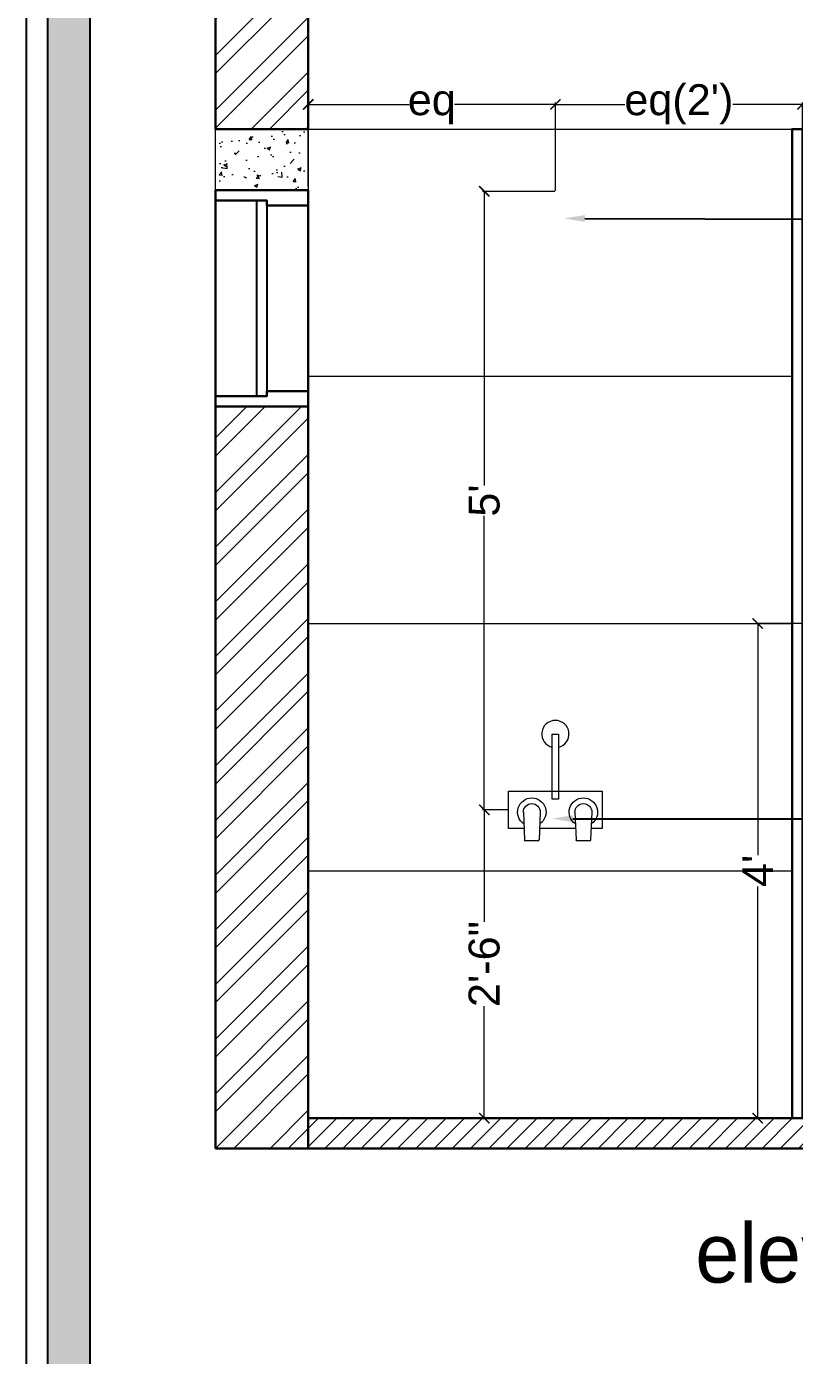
# Model space of a CAD drawing. Header units: millimetres. Extents: x 56222 to 3066687, y -650199 to -121287.
# Drawn here: x 155818 to 155892.5, y -181089.9 to -180960.9 of the extents above; entities that cross this region are included whole.
import ezdxf
from ezdxf import colors
from ezdxf.entities.mleader import LeaderData, LeaderLine
from ezdxf.math import Vec2, Vec3

# ---------------------------------------------------------------- set-up
doc = ezdxf.new("R2010")
doc.units = ezdxf.units.MM
doc.header["$MEASUREMENT"] = 0
doc.header["$PDMODE"] = 35
doc.layers.get('Defpoints').update_dxf_attribs({"color": 220})
for name, color, linetype, lineweight in [('dim05', 1, 'Continuous', 13), ('DOOR-WINDOW', 5, 'Continuous', 0), ('Flooring', 253, 'Continuous', 30), ('HACHA', 253, 'Continuous', 5), ('LABALLING', 1, 'Continuous', 25), ('NAME PLATE', 7, 'Continuous', 25), ('sec. mark', 5, 'Continuous', 25), ('TILE', 14, 'Continuous', 9), ('UTILITY', 48, 'Continuous', 9), ('wall', 7, 'Continuous', 30)]:
    doc.layers.add(name, color=color, linetype=linetype, lineweight=lineweight)
doc.layers.add('hatch', color=253, linetype='Continuous', lineweight=0, transparency=0.4)
doc.styles.add('DATE', font='swissc.ttf', dxfattribs={"height": 6.75})
doc.styles.get("Standard").update_dxf_attribs({"font": 'arial.ttf', "height": 6})
doc.styles.add('The Thakors 3 inches', font='arial.ttf', dxfattribs={"height": 3})
doc.dimstyles.new('The Thakors 3 inches', dxfattribs={"dimtxt": 3, "dimasz": 1, "dimexe": 0.179993, "dimexo": 0.0625, "dimgap": 0.089996, "dimtad": 0, "dimzin": 0, "dimdsep": 46, "dimlunit": 4, "dimtxsty": 'The Thakors 3 inches', "dimblk": 'ARCHTICK', "dimcen": 0.089996, "dimclrd": 256, "dimclre": 252, "dimclrt": 256, "dimadec": 0, "dimazin": 0, "dimtfac": 0.799988, "dimtofl": 0, "dimtmove": 1, "dimatfit": 3, "dimfxl": 1, "dimtolj": 1, "dimtzin": 0, "dimlwd": -1, "dimlwe": 13, "dimarcsym": 0})

# ---------------------------------------------------------------- blocks, each defined once
blk = doc.blocks.new('404COK-E')
for p, q in [((0.82, 0, 1), (0.7, -2.68, 1)), ((-0.82, 0, 1), (-0.7, -2.68, 1)), ((-0.57, -2.8, 1), (0.57, -2.8, 1))]:
    blk.add_line(p, q)
for centre, radius, start, end in [((0, 0, 1), 1.38, 304.096, 235.904), ((0, 0, 1), 0.824, 0, 180), ((-0.57, -2.68, 1), 0.125, 180, 270), ((0.57, -2.68, 1), 0.125, 270, 0)]:
    blk.add_arc(centre, radius, start, end)
blk = doc.blocks.new('LAYOUT FILE')
at = {"layer": 'NAME PLATE', "true_color": 0xd39e00}
h = blk.add_hatch(color=42, dxfattribs=at)
h.paths.add_polyline_path([(3346889.83, -513806.18), (3346889.83, -514260.7), (3347535.56, -514260.7), (3347535.56, -513806.18)])
h.paths.add_polyline_path([(3346894.36, -513810.71), (3347531.03, -513810.71), (3347531.03, -514256.17), (3346894.36, -514256.17)], flags=16)
at = {"layer": 'NAME PLATE', "color": 42, "true_color": 0xd39e00}
for points in [[(3346887.56, -513803.91), (3347537.83, -513803.91), (3347537.83, -514262.96), (3346887.56, -514262.96)], [(3346889.83, -513806.18), (3347535.56, -513806.18), (3347535.56, -514260.7), (3346889.83, -514260.7)], [(3346894.36, -513810.71), (3347531.03, -513810.71), (3347531.03, -514256.17), (3346894.36, -514256.17)]]:
    blk.add_lwpolyline(points, close=True, dxfattribs=at)
blk = doc.blocks.new('_ArchTick')
at = {"color": 0, "linetype": 'ByBlock', "const_width": 0.15}
blk.add_lwpolyline([(-0.5, -0.5), (0.5, 0.5)], dxfattribs=at)
blk = doc.blocks.new('*D544')
at = {"layer": 'Defpoints', "color": 0, "lineweight": 25, "transparency": 16777216}
for p in [(155864.78, -181036.95), (155862.41, -181066.88), (155864.78, -181066.88, 0)]:
    blk.add_point(p, dxfattribs=at)
at = {"layer": 'dim05', "color": 252, "lineweight": 13, "transparency": 16777216}
for p, q in [((155864.71, -181036.95), (155862.23, -181036.95)), ((155864.71, -181066.88), (155862.23, -181066.88))]:
    blk.add_line(p, q, dxfattribs=at)
at = {"layer": 'dim05', "color": 152, "transparency": 16777216}
for p, q in [((155862.41, -181036.95), (155862.41, -181047.81)), ((155862.41, -181066.88), (155862.41, -181056.02))]:
    blk.add_line(p, q, dxfattribs=at)
for p, rotation in [((155862.41, -181036.95), 90), ((155862.41, -181066.88), 270)]:
    blk.add_blockref('_ArchTick', p, dxfattribs=dict(at, rotation=rotation))
at = {"layer": 'dim05', "lineweight": 35, "transparency": 16777216, "insert": (155862.41, -181051.92), "char_height": 3, "attachment_point": 5, "rotation": 90, "style": 'The Thakors 3 inches'}
blk.add_mtext('\\A1;2\'-6"', dxfattribs=at)
blk = doc.blocks.new('*D545')
at = {"layer": 'Defpoints', "color": 0, "lineweight": 25, "transparency": 16777216}
for p in [(155862.41, -180976.93), (155869.31, -180976.93), (155864.78, -181036.95)]:
    blk.add_point(p, dxfattribs=at)
at = {"layer": 'dim05', "color": 252, "lineweight": 13, "transparency": 16777216}
for p, q in [((155869.25, -180976.93), (155862.23, -180976.93)), ((155864.71, -181036.95), (155862.23, -181036.95))]:
    blk.add_line(p, q, dxfattribs=at)
at = {"layer": 'dim05', "color": 152, "transparency": 16777216}
for p, q in [((155862.41, -180976.93), (155862.41, -181005.47)), ((155862.41, -181036.95), (155862.41, -181008.41))]:
    blk.add_line(p, q, dxfattribs=at)
for p, rotation in [((155862.41, -180976.93), 90), ((155862.41, -181036.95), 270)]:
    blk.add_blockref('_ArchTick', p, dxfattribs=dict(at, rotation=rotation))
at = {"layer": 'dim05', "lineweight": 35, "transparency": 16777216, "insert": (155862.41, -181006.94), "char_height": 3, "attachment_point": 5, "rotation": 90, "style": 'The Thakors 3 inches'}
blk.add_mtext("\\A1;5'", dxfattribs=at)
blk = doc.blocks.new('*D546')
at = {"layer": 'Defpoints', "color": 0, "lineweight": 25, "transparency": 16777216}
for p in [(155845.33, -180968.49), (155845.33, -180976.51, 0), (155869.31, -180976.93)]:
    blk.add_point(p, dxfattribs=at)
at = {"layer": 'dim05', "color": 252, "lineweight": 13, "transparency": 16777216}
for p, q in [((155845.33, -180976.45), (155845.33, -180968.31)), ((155869.31, -180976.87), (155869.31, -180968.31))]:
    blk.add_line(p, q, dxfattribs=at)
at = {"layer": 'dim05', "color": 152, "transparency": 16777216}
for p, q in [((155845.33, -180968.49), (155855.12, -180968.49)), ((155869.31, -180968.49), (155859.51, -180968.49))]:
    blk.add_line(p, q, dxfattribs=at)
at = {"layer": 'dim05', "color": 152, "transparency": 16777216, "rotation": 180}
blk.add_blockref('_ArchTick', (155845.33, -180968.49), dxfattribs=at)
at = {"layer": 'dim05', "color": 152, "transparency": 16777216}
blk.add_blockref('_ArchTick', (155869.31, -180968.49), dxfattribs=at)
at = {"layer": 'dim05', "lineweight": 35, "transparency": 16777216, "insert": (155857.32, -180968.49), "char_height": 3, "attachment_point": 5, "style": 'The Thakors 3 inches'}
blk.add_mtext('\\A1;eq', dxfattribs=at)
blk = doc.blocks.new('*D540')
at = {"layer": 'Defpoints', "color": 0, "lineweight": 25, "transparency": 16777216}
for p in [(155893.28, -180968.49), (155869.31, -180976.93), (155893.28, -180976.18)]:
    blk.add_point(p, dxfattribs=at)
at = {"layer": 'dim05', "color": 252, "lineweight": 13, "transparency": 16777216}
for p, q in [((155869.31, -180976.87), (155869.31, -180968.31)), ((155893.28, -180976.12), (155893.28, -180968.31))]:
    blk.add_line(p, q, dxfattribs=at)
at = {"layer": 'dim05', "color": 152, "transparency": 16777216}
for p, q in [((155869.31, -180968.49), (155876.06, -180968.49)), ((155893.28, -180968.49), (155886.52, -180968.49))]:
    blk.add_line(p, q, dxfattribs=at)
at = {"layer": 'dim05', "color": 152, "transparency": 16777216, "rotation": 180}
blk.add_blockref('_ArchTick', (155869.31, -180968.49), dxfattribs=at)
at = {"layer": 'dim05', "color": 152, "transparency": 16777216}
blk.add_blockref('_ArchTick', (155893.28, -180968.49), dxfattribs=at)
at = {"layer": 'dim05', "lineweight": 35, "transparency": 16777216, "insert": (155881.29, -180968.49), "char_height": 3, "attachment_point": 5, "style": 'The Thakors 3 inches'}
blk.add_mtext("\\A1;eq(2')", dxfattribs=at)
blk = doc.blocks.new('*D563')
at = {"layer": 'Defpoints', "color": 0, "lineweight": 25, "transparency": 16777216}
for p in [(155894.85, -181018.88), (155888.94, -181066.88), (155894.85, -181066.88, 0)]:
    blk.add_point(p, dxfattribs=at)
at = {"layer": 'dim05', "color": 252, "lineweight": 13, "transparency": 16777216}
for p, q in [((155894.79, -181018.88), (155888.76, -181018.88)), ((155894.79, -181066.88), (155888.76, -181066.88))]:
    blk.add_line(p, q, dxfattribs=at)
at = {"layer": 'dim05', "color": 152, "transparency": 16777216}
for p, q in [((155888.94, -181018.88), (155888.94, -181041.35)), ((155888.94, -181066.88), (155888.94, -181044.41))]:
    blk.add_line(p, q, dxfattribs=at)
for p, rotation in [((155888.94, -181018.88), 90), ((155888.94, -181066.88), 270)]:
    blk.add_blockref('_ArchTick', p, dxfattribs=dict(at, rotation=rotation))
at = {"layer": 'dim05', "lineweight": 35, "transparency": 16777216, "insert": (155888.94, -181042.88), "char_height": 3, "attachment_point": 5, "rotation": 90, "style": 'The Thakors 3 inches'}
blk.add_mtext("\\A1;4'", dxfattribs=at)

msp = doc.modelspace()

# ---------------------------------------------------------------- hatches: boundary and pattern name
at = {"layer": 'hatch', "ltscale": 10}
h = msp.add_hatch(dxfattribs=at)
h.set_pattern_fill('ANSI32', color=256, scale=10, style=0)
h.set_pattern_definition([(45, (-3165268.7084, 329560.781), (-2.6516504294, 2.6516504294), []), (45, (-3165266.9407, 329560.781), (-2.6516504294, 2.6516504294), [])])
h.paths.add_polyline_path([(155845.326, -180958.818), (155836.336, -180958.818), (155836.336, -180970.881), (155845.326, -180970.881)])
h.paths.add_polyline_path([(155974.377, -180958.818), (155969.877, -180958.818), (155969.877, -181069.818), (155974.377, -181069.818)])
h.paths.add_polyline_path([(155845.336, -180997.818), (155836.336, -180997.818), (155836.336, -181069.818), (155845.336, -181069.818), (155845.336, -181066.881)])
at = {"layer": 'hatch'}
h = msp.add_hatch(dxfattribs=at)
h.set_pattern_fill('AR-CONC', color=256, scale=0.5)
h.set_pattern_definition([(50, (-3165268.7084, 329560.7812), (3.586300913, -0.313760675), [0.375, -4.125]), (355, (-3165268.7084, 329560.781), (-0.693756668, 3.7609606685), [0.3, -3.3]), (100.45144446, (-3165268.4096, 329560.755), (2.8925442336, 3.447199955), [0.31870096, -3.50571056]), (46.1842, (-3165268.7084, 329561.781), (5.3362066534, -0.827596404), [0.5625, -6.1875]), (96.63563549, (-3165268.264, 329561.712), (4.673309728, 4.870593004), [0.47805171, -5.2585688]), (351.18416399, (-3165268.7084, 329561.781), (4.673309725, 4.870593001), [0.45, -4.950000005]), (21, (-3165268.2084, 329561.5312), (2.9845352606, -2.0130944533), [0.375, -4.125]), (326, (-3165268.2084, 329561.531), (1.2165766596, 3.6257502252), [0.3, -3.3]), (71.45144474, (-3165267.9597, 329561.3634), (4.2011118836, 1.612655764), [0.31870095, -3.50571056]), (37.5, (-3165268.7084, 329560.7812), (0.0607992766, 1.66446926916), [0, -3.26, 0, -3.35, 0, -3.3125]), (7.5, (-3165268.7084, 329560.7812), (1.3153476872, 1.9720585594), [0, -1.91, 0, -3.185, 0, -1.2625]), (327.5, (-3165269.8234, 329560.7812), (2.66911218086, -0.11277435867), [0, -1.25, 0, -3.9, 0, -5.175]), (317.5, (-3165270.3234, 329560.7812), (2.9159308467, 0.5005249117), [0, -1.625, 0, -2.59, 0, -3.675])])
h.paths.add_polyline_path([(155845.326, -180970.881), (155836.336, -180970.881), (155836.336, -180976.818), (155845.326, -180976.818)])
h = msp.add_hatch(dxfattribs=at)
h.set_pattern_fill('ANSI31', color=256, scale=10)
h.set_pattern_definition([(45, (-3165268.7084, 329560.7812), (-0.8838834765, 0.8838834765), [])])
h.paths.add_polyline_path([(155845.336, -181066.881), (155969.877, -181066.881), (155969.877, -181069.818), (155845.336, -181069.818)])

# ---------------------------------------------------------------- linework, layer by layer
at = {"layer": 'DOOR-WINDOW', "color": 5, "lineweight": 25, "elevation": 0.139}
msp.add_lwpolyline([(155840.326, -180977.818), (155841.326, -180977.818), (155841.326, -180978.318), (155841.326, -180996.318), (155841.326, -180996.818), (155840.326, -180996.818)], close=True, dxfattribs=at)
at = {"layer": 'Flooring', "ltscale": 4}
msp.add_line((155845.336, -181066.881, 0.139), (155969.877, -181066.881, 0.139), dxfattribs=at)
at = {"layer": 'HACHA', "color": 5, "lineweight": 30}
for p, q in [((155836.326, -180996.818, 0.139), (155836.326, -180977.818, 0.139)), ((155845.326, -180978.318, 0.139), (155845.326, -180996.318, 0.139))]:
    msp.add_line(p, q, dxfattribs=at)
at = {"layer": 'HACHA', "color": 5, "lineweight": 30, "elevation": 0.139}
msp.add_lwpolyline([(155893.279, -181066.881), (155893.279, -180970.881), (155892.279, -180970.881), (155892.279, -181066.881), (155893.279, -181066.881)], dxfattribs=at)
at = {"layer": 'TILE', "lineweight": 9}
for p, q in [((155845.336, -180970.881, 0.139), (155969.877, -180970.881, 0.139)), ((155845.336, -180994.881, 0.139), (155892.279, -180994.881, 0.139)), ((155845.336, -181018.881, 0.139), (155892.279, -181018.881, 0.139)), ((155845.336, -181042.881, 0.139), (155892.279, -181042.881, 0.139))]:
    msp.add_line(p, q, dxfattribs=at)
at = {"layer": 'UTILITY', "ltscale": 3, "elevation": 0.139}
msp.add_lwpolyline([(155869.007, -181029.6), (155869.608, -181029.6), (155869.608, -181035.933), (155869.007, -181035.933)], close=True, dxfattribs=at)
at = {"layer": 'UTILITY', "ltscale": 3}
for points, elevation in [([(155866.273, -181038.759), (155864.775, -181038.759), (155864.775, -181035.144), (155873.84, -181035.144), (155873.84, -181038.759), (155872.774, -181038.759)], 0.139), ([(155871.273, -181038.759), (155867.774, -181038.759)], 0.639)]:
    msp.add_lwpolyline(points, dxfattribs=dict(at, elevation=elevation))
msp.add_arc((155869.308, -181029.6, 0.139), 1.322, 283.15447, 256.84553, dxfattribs=at)
at = {"layer": 'wall', "lineweight": 30}
for p, q in [((155836.336, -180958.818, 0.139), (155836.336, -180970.881, 0.139)), ((155845.336, -180958.818, 0.139), (155845.336, -180970.881, 0.139)), ((155836.379, -180970.881, 0.139), (155845.336, -180970.881, 0.139)), ((155836.326, -180976.818, 0.139), (155845.326, -180976.818, 0.139)), ((155836.326, -180977.818, 0.139), (155836.326, -180976.818, 0.139)), ((155845.326, -180976.818, 0.139), (155845.326, -180978.318, 0.139)), ((155841.326, -180977.818, 0.139), (155836.326, -180977.818, 0.139)), ((155841.326, -180978.318, 0.139), (155841.326, -180977.818, 0.139)), ((155845.326, -180978.318, 0.139), (155841.326, -180978.318, 0.139)), ((155845.326, -180996.318, 0.139), (155841.326, -180996.318, 0.139)), ((155841.326, -180996.318, 0.139), (155841.326, -180996.818, 0.139)), ((155845.326, -180996.318, 0.139), (155845.326, -180997.818, 0.139)), ((155841.326, -180996.818, 0.139), (155836.326, -180996.818, 0.139)), ((155836.326, -180997.818, 0.139), (155836.326, -180996.818, 0.139)), ((155836.326, -180997.818, 0.139), (155845.326, -180997.818, 0.139)), ((155836.336, -180997.818, 0.139), (155836.336, -181069.818, 0.139)), ((155845.336, -180997.818, 0.139), (155845.336, -181069.818, 0.139)), ((155836.336, -181069.818, 0.139), (155974.377, -181069.818, 0.139))]:
    msp.add_line(p, q, dxfattribs=at)
at = {"layer": 'wall', "lineweight": 5, "elevation": 0.139}
msp.add_lwpolyline([(155836.336, -180970.881), (155845.326, -180970.881), (155845.326, -180976.818), (155836.336, -180976.818)], close=True, dxfattribs=at)

# ---------------------------------------------------------------- block references
at = {"layer": 'NAME PLATE', "lineweight": 0, "xscale": 0.9069073140357496, "yscale": 0.9069073140357496, "zscale": 0.9069073140357496}
msp.add_blockref('LAYOUT FILE', (-2879498.81, 285074.484, 0.139), dxfattribs=at)
at = {"layer": 'UTILITY', "ltscale": 3, "xscale": -1}
for p in [(155867.023, -181037.179, -0.861), (155872.023, -181037.179, -0.861)]:
    msp.add_blockref('404COK-E', p, dxfattribs=at)

# ---------------------------------------------------------------- texts
at = {"layer": 'sec. mark', "lineweight": 20, "insert": (155873.69, -181077.097, 0.139), "char_height": 5.74001, "attachment_point": 1, "style": 'DATE'}
msp.add_mtext_dynamic_manual_height_columns('\\pxqc;{\\fCentury Gothic|b0|i0|c0|p34;\\C5;elevation - a}', width=60.21435, gutter_width=1, heights=[0], dxfattribs=at)

# ---------------------------------------------------------------- dimensions: what is measured, and where the dimension line sits
at = {"layer": 'dim05', "color": 1, "lineweight": 35}
for base, p2, text, picture, middle in [((155845.326, -180968.491, 0.139), (155845.326, -180976.508, 0.139), 'eq', '*D546', (155857.317, -180968.491, 0.139)), ((155893.279, -180968.491, 0.139), (155893.279, -180976.182, 0.139), 'eq(<>)', '*D540', (155881.293, -180968.491, 0.139))]:
    dim = msp.add_linear_dim(base=base, p1=(155869.308, -180976.933, 0.139), p2=p2, text=text, dimstyle='The Thakors 3 inches', override={"dimtxt": 32, "dimdec": 0, "dimclrd": 152}, dxfattribs=at)
    dim.commit()
    dim.dimension.update_dxf_attribs({"geometry": picture, "text_midpoint": middle})
for base, p1, p2, picture, middle in [((155862.408, -180976.933, 0.139), (155864.775, -181036.952, 0.139), (155869.308, -180976.933, 0.139), '*D545', (155862.408, -181006.942, 0.139)), ((155888.944, -181066.881, 0.139), (155894.849, -181018.881, 0.139), (155894.849, -181066.881, 0.139), '*D563', (155888.944, -181042.881, 0.139)), ((155862.408, -181066.881, 0.139), (155864.775, -181036.952, 0.139), (155864.775, -181066.881, 0.139), '*D544', (155862.408, -181051.916, 0.139))]:
    dim = msp.add_linear_dim(base=base, p1=p1, p2=p2, angle=90, dimstyle='The Thakors 3 inches', override={"dimtxt": 32, "dimdec": 0, "dimclrd": 152}, dxfattribs=at)
    dim.commit()
    dim.dimension.update_dxf_attribs({"geometry": picture, "text_midpoint": middle})

# ---------------------------------------------------------------- leaders
at = {"layer": 'LABALLING', "lineweight": 5, "ltscale": 4}
ml = msp.add_multileader_mtext('Standard', dxfattribs=at)
ml.set_content('shower', color=256)
ml.set_leader_properties()
ml.build(insert=Vec2(0, 0))
ml.multileader.update_dxf_attribs({"dogleg_length": 0.36, "arrow_head_size": 2})
ctx = ml.context
ctx.base_point, ctx.char_height, ctx.arrow_head_size, ctx.landing_gap_size, ctx.plane_origin = Vec3(155977.037, -180979.795, 0.139), 3, 2, 0.09, Vec3(155941.768, -180979.795, 0.139)
notes = []
notes.append((ctx, [(0, (1, 1, 0), (155976.677, -180979.795, 0.139), (1, 0), 0.36, [(0, [(155870.166, -180979.56, 0.139)], 0, [])])]))
ctx.mtext.insert, ctx.mtext.flow_direction = Vec3(155977.127, -180978.267, 0.139), 5
ml = msp.add_multileader_mtext('Standard', dxfattribs=at)
ml.set_content('shower \\Pmixer\\Phot-cold', color=256)
ml.set_leader_properties()
ml.build(insert=Vec2(0, 0))
ml.multileader.update_dxf_attribs({"dogleg_length": 0.36, "arrow_head_size": 2})
ctx = ml.context
ctx.base_point, ctx.char_height, ctx.arrow_head_size, ctx.landing_gap_size, ctx.plane_origin = Vec3(155976.34, -181037.814, 1.904), 3, 2, 0.09, Vec3(155940.208, -181037.814, 1.904)
notes.append((ctx, [(0, (1, 1, 0), (155975.98, -181037.814, 1.904), (1, 0), 0.36, [(0, [(155868.988, -181037.814, 1.904)], 0, [])])]))
ctx.mtext.insert, ctx.mtext.flow_direction = Vec3(155976.43, -181036.285, 1.904), 5
for ctx, leaders in notes:
    for number, flags, end, landing, length, lines in leaders:
        leader = LeaderData()
        leader.index, (leader.has_last_leader_line, leader.has_dogleg_vector, leader.attachment_direction) = number, flags
        leader.last_leader_point, leader.dogleg_vector, leader.dogleg_length = Vec3(end), Vec3(landing), length
        for number, points, colour, breaks in lines:
            line = LeaderLine()
            line.index, line.vertices, line.color, line.breaks = number, Vec3.list(points), colors.encode_raw_color(colour), breaks
            leader.lines.append(line)
        ctx.leaders.append(leader)

doc.saveas('drawing.dxf')
